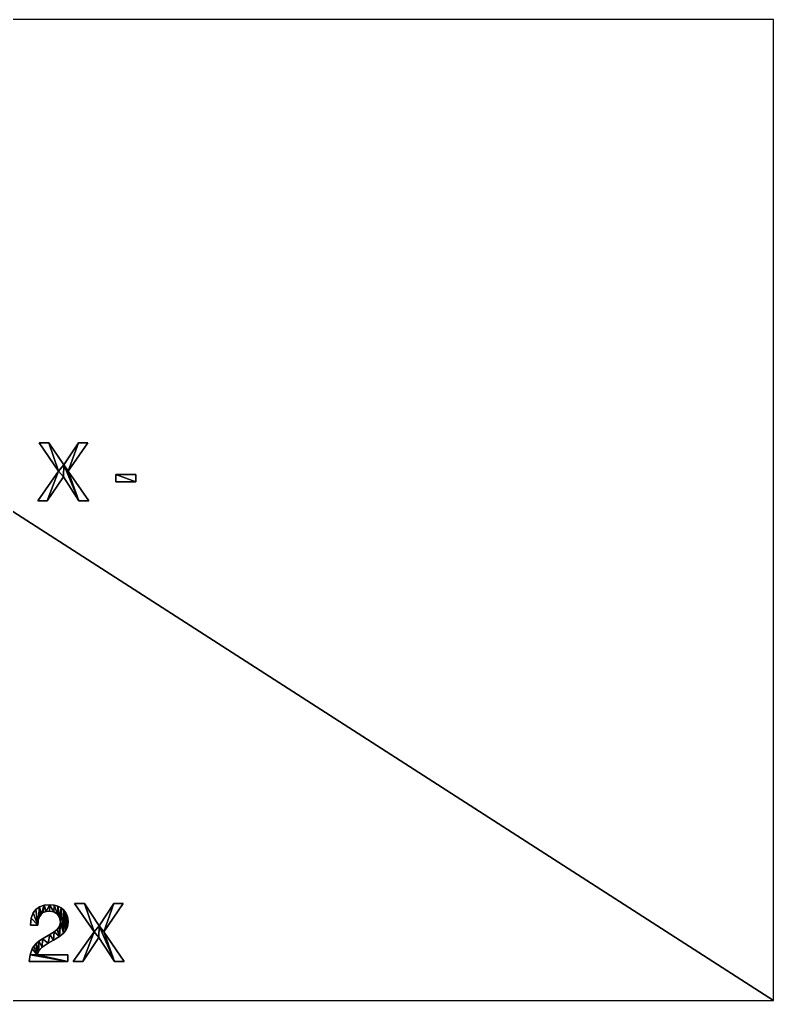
# Model space of a CAD drawing. Extents: x 12 to 260, y 24 to 184.
# Drawn here: x 137.6 to 260.5, y 24 to 184 of the extents above; entities that cross this region are included whole.
import ezdxf

# ---------------------------------------------------------------- set-up
doc = ezdxf.new("R2010")
doc.units = 0
doc.layers.get('0').update_dxf_attribs({"color": 13, "linetype": 'CONTINUOUS'})

# ---------------------------------------------------------------- blocks, each defined once
blk = doc.blocks.new('BUILD_BOX')
for p, q in [((248.92, 160.02), (0, 160.02)), ((248.92, 160.02, 149.86), (0, 160.02, 149.86)), ((248.92, 0), (248.92, 160.02)), ((248.92, 0, 149.86), (248.92, 160.02, 149.86)), ((248.92, 160.02), (248.92, 160.02, 149.86)), ((0, 0), (248.92, 0)), ((0, 0, 149.86), (248.92, 0, 149.86)), ((248.92, 0), (248.92, 0, 149.86))]:
    blk.add_line(p, q)
at = {"color": 254}
mesh = blk.add_polyface(dxfattribs=at)
corners = [(248.92, 0), (0, 160.02), (0, 0), (248.92, 160.02)]
mesh.append_faces([[corners[k] for k in face] for face in [(0, 1, 2), (1, 0, 3)]], dxfattribs={"vtx0": -1, "color": 254})
blk = doc.blocks.new('MAKERBOT_REPLICATOR_2X')
at = {"color": 178}
for p, q in [((122.29, 8.5, 0.05), (122.88, 8.92, 0.05)), ((123.95, 8.14, 0.05), (123.49, 7.97, 0.05)), ((124.5, 8.2, 0.05), (123.95, 8.14, 0.05)), ((125.22, 8.08, 0.05), (124.5, 8.2, 0.05)), ((125.79, 7.72, 0.05), (125.22, 8.08, 0.05)), ((125.24, 9.2, 0.05), (125.87, 9.04, 0.05)), ((125.87, 9.04, 0.05), (126.4, 8.78, 0.05)), ((126.4, 8.78, 0.05), (126.82, 8.4, 0.05)), ((126.82, 8.4, 0.05), (127.14, 7.96, 0.05)), ((131.76, 4.85, 0.05), (128.58, 9.46, 0.05)), ((128.58, 9.46, 0.05), (130.19, 9.46, 0.05)), ((130.19, 9.46, 0.05), (132.6, 5.84, 0.05)), ((132.6, 5.84, 0.05), (135, 9.46, 0.05)), ((136.53, 9.46, 0.05), (133.35, 4.85, 0.05)), ((135, 9.46, 0.05), (136.53, 9.46, 0.05)), ((122.66, 6.72, 0.05), (122.58, 5.95, 0.05)), ((122.85, 7.29, 0.05), (122.66, 6.72, 0.05)), ((123.12, 7.69, 0.05), (122.85, 7.29, 0.05)), ((123.49, 7.97, 0.05), (123.12, 7.69, 0.05)), ((126.15, 7.16, 0.05), (125.79, 7.72, 0.05)), ((126.14, 5.79, 0.05), (126.27, 6.44, 0.05)), ((126.27, 6.44, 0.05), (126.15, 7.16, 0.05)), ((127.14, 7.96, 0.05), (127.37, 7.5, 0.05)), ((127.37, 7.5, 0.05), (127.51, 7.01, 0.05)), ((127.55, 6.49, 0.05), (127.5, 5.96, 0.05)), ((127.51, 7.01, 0.05), (127.55, 6.49, 0.05)), ((122.58, 5.95, 0.05), (121.4, 5.95, 0.05)), ((125.28, 4.84, 0.05), (125.74, 5.22, 0.05)), ((125.74, 5.22, 0.05), (126.14, 5.79, 0.05)), ((127.11, 5.01, 0.05), (126.77, 4.6, 0.05)), ((127.36, 5.47, 0.05), (127.11, 5.01, 0.05)), ((127.5, 5.96, 0.05), (127.36, 5.47, 0.05)), ((128.37, 0, 0.05), (131.76, 4.85, 0.05)), ((133.35, 4.85, 0.05), (136.68, 0, 0.05)), ((122.3, 2.92, 0.05), (122.77, 3.31, 0.05)), ((132.54, 3.89, 0.05), (129.92, 0, 0.05)), ((135.09, 0, 0.05), (132.54, 3.89, 0.05)), ((121.67, 2.07, 0.05), (121.93, 2.51, 0.05)), ((121.93, 2.51, 0.05), (122.3, 2.92, 0.05)), ((122.75, 1.75, 0.05), (122.47, 1.1, 0.05)), ((127.51, 0, 0.05), (121.17, 0, 0.05)), ((122.47, 1.1, 0.05), (127.51, 1.1, 0.05)), ((127.51, 1.1, 0.05), (127.51, 0, 0.05)), ((129.92, 0, 0.05), (128.37, 0, 0.05)), ((136.68, 0, 0.05), (135.09, 0, 0.05))]:
    blk.add_line(p, q, dxfattribs=at)
for points in [[(121.4, 5.95, 0.05), (121.52, 7.05, 0.05), (121.84, 7.92, 0.05), (122.29, 8.5, 0.05)], [(122.88, 8.92, 0.05), (123.62, 9.17, 0.05), (124.5, 9.26, 0.05), (125.24, 9.2, 0.05)], [(122.77, 3.31, 0.05), (123.34, 3.68, 0.05), (124.57, 4.39, 0.05), (125.28, 4.84, 0.05)], [(126.77, 4.6, 0.05), (126.14, 4.09, 0.05), (125.15, 3.49, 0.05), (124.27, 3, 0.05), (123.28, 2.34, 0.05), (122.75, 1.75, 0.05)], [(121.17, 0, 0.05), (121.33, 1.11, 0.05), (121.67, 2.07, 0.05)]]:
    blk.add_polyline3d(points, dxfattribs=at)
mesh = blk.add_polyface(dxfattribs=at)
corners = [(127.51, 0, 0.05), (121.33, 1.11, 0.05), (121.17, 0, 0.05), (122.47, 1.1, 0.05), (121.67, 2.07, 0.05), (121.93, 2.51, 0.05), (122.3, 2.92, 0.05), (127.51, 1.1, 0.05), (122.77, 3.31, 0.05), (122.75, 1.75, 0.05), (123.28, 2.34, 0.05), (123.34, 3.68, 0.05), (124.27, 3, 0.05), (124.57, 4.39, 0.05), (125.15, 3.49, 0.05), (125.28, 4.84, 0.05), (126.14, 4.09, 0.05), (125.74, 5.22, 0.05), (126.14, 5.79, 0.05), (126.27, 6.44, 0.05), (126.77, 4.6, 0.05), (126.4, 8.78, 0.05), (126.82, 8.4, 0.05), (127.11, 5.01, 0.05), (127.14, 7.96, 0.05), (127.36, 5.47, 0.05), (127.37, 7.5, 0.05), (127.5, 5.96, 0.05), (127.51, 7.01, 0.05), (127.55, 6.49, 0.05), (122.58, 5.95, 0.05), (121.52, 7.05, 0.05), (121.4, 5.95, 0.05), (121.84, 7.92, 0.05), (122.29, 8.5, 0.05), (122.88, 8.92, 0.05), (122.66, 6.72, 0.05), (122.85, 7.29, 0.05), (123.12, 7.69, 0.05), (123.62, 9.17, 0.05), (123.49, 7.97, 0.05), (123.95, 8.14, 0.05), (124.5, 9.26, 0.05), (124.5, 8.2, 0.05), (125.22, 8.08, 0.05), (125.24, 9.2, 0.05), (125.79, 7.72, 0.05), (125.87, 9.04, 0.05), (126.15, 7.16, 0.05)]
mesh.append_faces([[corners[k] for k in face] for face in [(0, 1, 2), (3, 0, 7), (28, 27, 29), (30, 31, 32)]], dxfattribs={"vtx0": -1, "color": 178})
mesh.append_faces([[corners[k] for k in face] for face in [(1, 3, 4), (4, 3, 5), (5, 3, 6), (8, 10, 11), (11, 12, 13), (13, 14, 15), (15, 16, 17), (17, 16, 18), (18, 16, 19), (21, 20, 22), (22, 23, 24), (24, 25, 26), (26, 27, 28), (31, 30, 33), (33, 30, 34), (34, 30, 35), (35, 38, 39), (39, 41, 42), (42, 44, 45), (45, 46, 47), (47, 48, 21)]], dxfattribs={"vtx0": -1, "vtx1": -1, "color": 178})
mesh.append_faces([[corners[k] for k in face] for face in [(1, 0, 3), (19, 20, 21)]], dxfattribs={"vtx0": -1, "vtx1": -1, "vtx2": -1, "color": 178})
mesh.append_faces([[corners[k] for k in face] for face in [(3, 8, 6), (8, 3, 9), (8, 9, 10), (11, 10, 12), (13, 12, 14), (15, 14, 16), (19, 16, 20), (22, 20, 23), (24, 23, 25), (26, 25, 27), (35, 30, 36), (35, 36, 37), (35, 37, 38), (39, 38, 40), (39, 40, 41), (42, 41, 43), (42, 43, 44), (45, 44, 46), (47, 46, 48), (21, 48, 19)]], dxfattribs={"vtx0": -1, "vtx2": -1, "color": 178})
mesh = blk.add_polyface(dxfattribs=at)
corners = [(129.92, 0, 0.05), (131.76, 4.85, 0.05), (128.37, 0, 0.05), (132.54, 3.89, 0.05), (130.19, 9.46, 0.05), (128.58, 9.46, 0.05), (132.6, 5.84, 0.05), (135.09, 0, 0.05), (133.35, 4.85, 0.05), (136.68, 0, 0.05), (135, 9.46, 0.05), (136.53, 9.46, 0.05)]
mesh.append_faces([[corners[k] for k in face] for face in [(0, 1, 2), (1, 4, 5), (8, 7, 9), (10, 8, 11)]], dxfattribs={"vtx0": -1, "color": 178})
mesh.append_faces([[corners[k] for k in face] for face in [(4, 1, 6)]], dxfattribs={"vtx0": -1, "vtx1": -1, "color": 178})
mesh.append_faces([[corners[k] for k in face] for face in [(6, 1, 3), (6, 7, 8)]], dxfattribs={"vtx0": -1, "vtx1": -1, "vtx2": -1, "color": 178})
mesh.append_faces([[corners[k] for k in face] for face in [(1, 0, 3), (6, 3, 7), (8, 10, 6)]], dxfattribs={"vtx0": -1, "vtx2": -1, "color": 178})
blk = doc.blocks.new('3D_PRINTER_BUILD_VOLUME')
for name, p in [('BUILD_BOX', (0, 0)), ('MAKERBOT_REPLICATOR_2X', (6.35, 6.35, 149.86))]:
    blk.add_blockref(name, p)
blk = doc.blocks.new('GROUP_5')
at = {"color": 178}
for p, q in [((113.34, 18.05, 0.05), (110.16, 22.66, 0.05)), ((110.16, 22.66, 0.05), (111.77, 22.66, 0.05)), ((111.77, 22.66, 0.05), (114.18, 19.04, 0.05)), ((114.18, 19.04, 0.05), (116.58, 22.66, 0.05)), ((118.11, 22.66, 0.05), (114.93, 18.05, 0.05)), ((116.58, 22.66, 0.05), (118.11, 22.66, 0.05)), ((109.95, 13.19, 0.05), (113.34, 18.05, 0.05)), ((114.93, 18.05, 0.05), (118.26, 13.19, 0.05)), ((114.12, 17.09, 0.05), (111.5, 13.19, 0.05)), ((116.67, 13.19, 0.05), (114.12, 17.09, 0.05)), ((122.69, 17.47, 0.05), (125.93, 17.47, 0.05)), ((122.69, 16.27, 0.05), (122.69, 17.47, 0.05)), ((125.93, 16.27, 0.05), (122.69, 16.27, 0.05)), ((125.93, 17.47, 0.05), (125.93, 16.27, 0.05)), ((111.5, 13.19, 0.05), (109.95, 13.19, 0.05)), ((118.26, 13.19, 0.05), (116.67, 13.19, 0.05))]:
    blk.add_line(p, q, dxfattribs=at)
mesh = blk.add_polyface(dxfattribs=at)
corners = [(111.5, 13.19, 0.05), (113.34, 18.05, 0.05), (109.95, 13.19, 0.05), (114.12, 17.09, 0.05), (111.77, 22.66, 0.05), (110.16, 22.66, 0.05), (114.18, 19.04, 0.05), (116.67, 13.19, 0.05), (114.93, 18.05, 0.05), (118.26, 13.19, 0.05), (116.58, 22.66, 0.05), (118.11, 22.66, 0.05)]
mesh.append_faces([[corners[k] for k in face] for face in [(0, 1, 2), (1, 4, 5), (8, 7, 9), (10, 8, 11)]], dxfattribs={"vtx0": -1, "color": 178})
mesh.append_faces([[corners[k] for k in face] for face in [(4, 1, 6)]], dxfattribs={"vtx0": -1, "vtx1": -1, "color": 178})
mesh.append_faces([[corners[k] for k in face] for face in [(6, 1, 3), (6, 7, 8)]], dxfattribs={"vtx0": -1, "vtx1": -1, "vtx2": -1, "color": 178})
mesh.append_faces([[corners[k] for k in face] for face in [(1, 0, 3), (6, 3, 7), (8, 10, 6)]], dxfattribs={"vtx0": -1, "vtx2": -1, "color": 178})
mesh = blk.add_polyface(dxfattribs=at)
corners = [(125.93, 16.27, 0.05), (122.69, 17.47, 0.05), (122.69, 16.27, 0.05), (125.93, 17.47, 0.05)]
mesh.append_faces([[corners[k] for k in face] for face in [(0, 1, 2), (1, 0, 3)]], dxfattribs={"vtx0": -1, "color": 178})

msp = doc.modelspace()

# ---------------------------------------------------------------- block references
for name, p in [('3D_PRINTER_BUILD_VOLUME', (11.58, 24.01)), ('GROUP_5', (30.57, 92.33, -0.01))]:
    msp.add_blockref(name, p)

doc.saveas('drawing.dxf')
